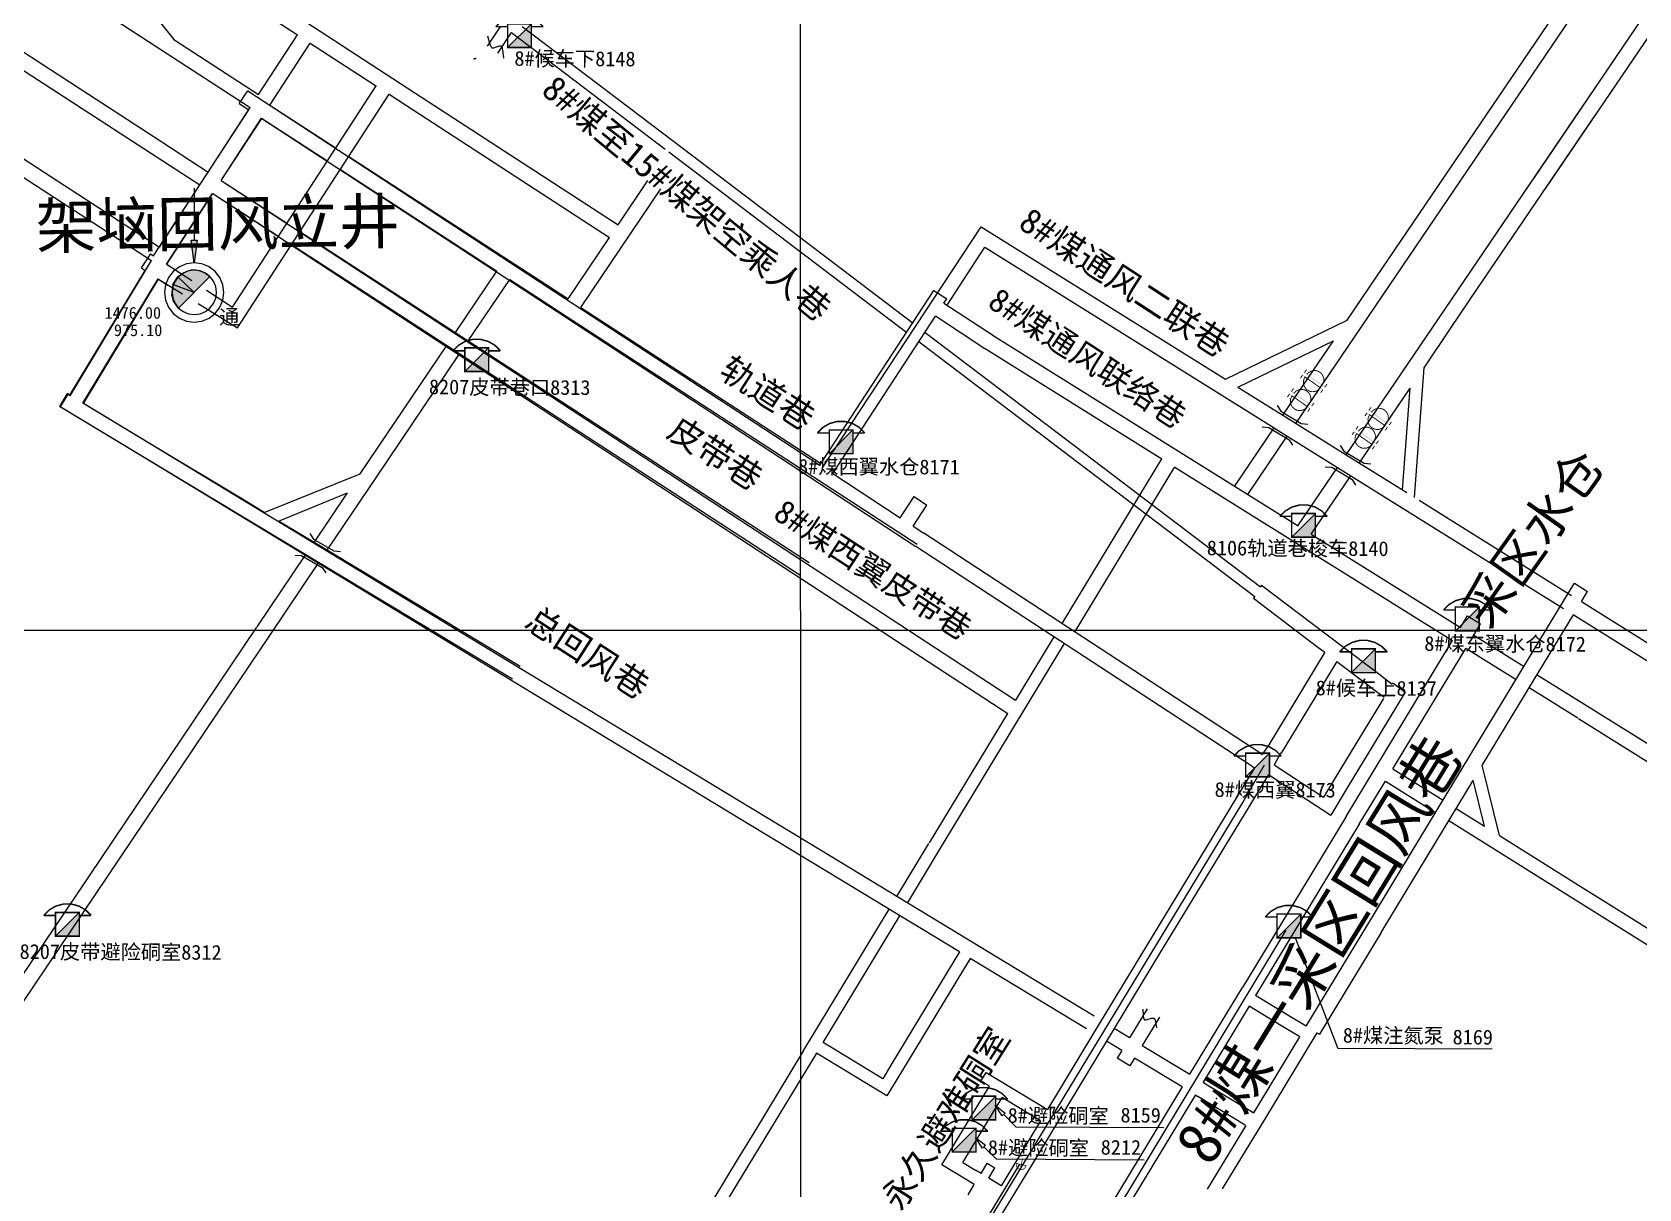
# Model space of a CAD drawing. Header units: inches. Extents: x -1 to 4080, y 0 to 4431.
# Drawn here: x 1531 to 2073, y 2127 to 2517 of the extents above; entities that cross this region are included whole.
import ezdxf

# ---------------------------------------------------------------- set-up
doc = ezdxf.new("R2010")
doc.units = ezdxf.units.IN
doc.header["$MEASUREMENT"] = 0
doc.layers.get('0').update_dxf_attribs({"lineweight": 0})
for name, color, linetype, lineweight in [('主要大巷', 7, 'Continuous', 0), ('主要通风设施', 7, 'Continuous', 0), ('井筒XDD0800CCJ', 7, 'Continuous', 0), ('岩巷XDD0800CCJ', 7, 'Continuous', 0), ('巷道注记XDD0800CCJ', 7, 'Continuous', 0), ('次要巷道', 7, 'Continuous', 0), ('煤巷', 7, 'Continuous', 0), ('煤巷XDD0800CCJ', 7, 'Continuous', 0), ('经纬网XDD0800ATX', 7, 'Continuous', 0), ('通讯系统注记XDD0800ATX', 7, 'Continuous', 0), ('通讯设备XDD0800ATX', 7, 'Continuous', 0)]:
    doc.layers.add(name, color=color, linetype=linetype, lineweight=lineweight)
doc.layers.add('岩巷', color=30, linetype='Continuous', lineweight=0, true_color=0xff7f00)
doc.styles.add('仿宋', font='simfang.ttf')
doc.styles.add('宋体', font='')
doc.styles.add('黑体', font='simhei.ttf')
doc.styles.get('宋体').set_extended_font_data('宋体')

# ---------------------------------------------------------------- blocks, each defined once
blk = doc.blocks.new('矿用电话机')
blk.add_hatch(color=0).paths.add_polyline_path([(4, 4), (-4, -4), (4, -4)], flags=17)
at = {"color": 0, "const_width": 0.5}
for points in [[(-8, 3), (-6.16, 4.85), (-3.88, 6.17), (-1.33, 6.86), (1.3, 6.86), (3.85, 6.18), (6.13, 4.87), (8, 3)], [(-4, 3), (-8, 3)], [(-4, 4), (4, 4), (4, -4), (-4, -4), (-4, 4)], [(4, 3), (8, 3)]]:
    blk.add_lwpolyline(points, dxfattribs=at)
at = {"color": 0}
blk.add_lwpolyline([(4, 4), (-4, -4)], dxfattribs=at)
blk = doc.blocks.new('防突风门')
for points in [[(-3.57, 1.95), (-4.3, 0.93), (-4.56, 1.11), (-3.83, 2.14)], [(3.06, -2.95), (-3.79, 1.92), (-3.61, 2.17), (3.24, -2.7)], [(-2.03, -2.82), (-1.3, -3.2), (-1.34, -3.19), (-0.54, -3.37), (-0.58, -3.37), (0.24, -3.34), (0.2, -3.35), (0.99, -3.11), (0.95, -3.12), (1.65, -2.69), (1.62, -2.71), (2.05, -2.24), (-2.79, 1.2), (-3.09, 0.64), (-3.08, 0.67), (-3.26, -0.13), (-3.26, -0.09), (-3.23, -0.91), (-3.24, -0.87), (-2.99, -1.65), (-3.01, -1.62), (-2.57, -2.31), (-2.6, -2.28), (-2, -2.84), (-2.21, -3.07), (-2.81, -2.51), (-2.84, -2.48), (-3.28, -1.78), (-3.29, -1.75), (-3.54, -0.96), (-3.54, -0.92), (-3.57, -0.1), (-3.57, -0.06), (-3.38, 0.75), (-3.37, 0.78), (-2.9, 1.67), (2.53, -2.19), (1.85, -2.93), (1.81, -2.95), (1.12, -3.39), (1.08, -3.41), (0.29, -3.65), (0.25, -3.66), (-0.57, -3.69), (-0.61, -3.68), (-1.41, -3.5), (-1.45, -3.48), (-2.18, -3.1)], [(-2.23, 3.84), (-2.96, 2.81), (-3.22, 2.99), (-2.49, 4.02)], [(3.66, -2.1), (-3.18, 2.77), (-3, 3.03), (3.85, -1.84)], [(2.76, -1.29), (3.15, -0.56), (3.13, -0.6), (3.32, 0.2), (3.31, 0.16), (3.28, 0.98), (3.29, 0.94), (3.05, 1.73), (3.06, 1.69), (2.63, 2.39), (2.65, 2.36), (2.05, 2.92), (2.08, 2.89), (1.36, 3.28), (1.4, 3.27), (0.59, 3.45), (0.63, 3.45), (-0.19, 3.42), (-0.15, 3.42), (-0.93, 3.18), (-0.9, 3.2), (-1.59, 2.76), (-1.56, 2.79), (-2.12, 2.19), (-2.35, 2.4), (-1.79, 3), (-1.76, 3.03), (-1.06, 3.47), (-1.03, 3.48), (-0.24, 3.72), (-0.2, 3.73), (0.62, 3.76), (0.66, 3.76), (1.47, 3.57), (1.51, 3.56), (2.23, 3.17), (2.27, 3.15), (2.87, 2.59), (2.89, 2.56), (3.33, 1.86), (3.35, 1.82), (3.59, 1.04), (3.6, 1), (3.63, 0.17), (3.62, 0.13), (3.44, -0.67), (3.42, -0.71), (3.04, -1.43)], [(3.27, -2.92), (2.54, -3.94), (2.29, -3.76), (3.02, -2.73)], [(4.65, -1.06), (3.92, -2.09), (3.67, -1.91), (4.4, -0.88)]]:
    blk.add_hatch(color=7).paths.add_polyline_path(points, flags=17)
blk = doc.blocks.new('电话分线盒')
at = {"color": 0, "const_width": 0.236}
for points in [[(1.65, -0.35), (1.65, -0.37), (1.64, -0.4), (1.63, -0.42), (1.62, -0.45), (1.62, -0.48), (1.61, -0.51), (1.6, -0.54), (1.59, -0.57), (1.58, -0.59), (1.57, -0.62), (1.56, -0.65), (1.54, -0.67), (1.53, -0.7), (1.52, -0.73), (1.51, -0.75), (1.49, -0.78), (1.48, -0.81), (1.47, -0.83), (1.45, -0.86), (1.44, -0.88), (1.42, -0.91), (1.4, -0.93), (1.39, -0.96), (1.37, -0.98), (1.35, -1), (1.33, -1.03), (1.32, -1.05), (1.3, -1.07), (1.28, -1.1), (1.26, -1.12), (1.24, -1.14), (1.22, -1.16), (1.2, -1.18), (1.18, -1.2), (1.16, -1.22), (1.13, -1.24), (1.11, -1.26), (1.09, -1.28), (1.07, -1.3), (1.04, -1.32), (1.02, -1.34), (1, -1.35), (0.97, -1.37), (0.95, -1.39), (0.92, -1.4), (0.9, -1.42), (0.87, -1.44), (0.85, -1.45), (0.82, -1.47), (0.8, -1.48), (0.77, -1.49), (0.75, -1.51), (0.72, -1.52), (0.69, -1.53), (0.66, -1.54), (0.64, -1.55), (0.61, -1.57), (0.58, -1.58), (0.56, -1.59), (0.53, -1.59), (0.5, -1.6), (0.47, -1.61), (0.44, -1.62), (0.41, -1.63), (0.39, -1.63), (0.36, -1.64), (0.33, -1.65), (0.3, -1.65), (0.27, -1.66), (0.24, -1.66), (0.21, -1.67), (0.18, -1.67), (0.15, -1.67), (0.12, -1.67), (0.09, -1.68), (0.06, -1.68), (0.04, -1.68), (0.01, -1.68), (-0.02, -1.68), (-0.05, -1.68), (-0.08, -1.68), (-0.11, -1.67), (-0.14, -1.67), (-0.17, -1.67), (-0.2, -1.67), (-0.23, -1.66), (-0.26, -1.66), (-0.29, -1.65), (-0.32, -1.65), (-0.34, -1.64), (-0.37, -1.64), (-0.4, -1.63), (-0.43, -1.62), (-0.46, -1.61), (-0.49, -1.61), (-0.52, -1.6), (-0.54, -1.59), (-0.57, -1.58), (-0.6, -1.57), (-0.63, -1.56), (-0.65, -1.55), (-0.68, -1.53), (-0.71, -1.52), (-0.73, -1.51), (-0.76, -1.5), (-0.79, -1.48), (-0.81, -1.47), (-0.84, -1.45), (-0.86, -1.44), (-0.89, -1.42), (-0.91, -1.41), (-0.94, -1.39), (-0.96, -1.38), (-0.99, -1.36), (-1.01, -1.34), (-1.03, -1.32), (-1.06, -1.31), (-1.08, -1.29), (-1.1, -1.27), (-1.12, -1.25), (-1.15, -1.23), (-1.17, -1.21), (-1.19, -1.19), (-1.21, -1.17), (-1.23, -1.15), (-1.25, -1.12), (-1.27, -1.1), (-1.29, -1.08), (-1.31, -1.06), (-1.33, -1.03), (-1.34, -1.01), (-1.36, -0.99), (-1.38, -0.96), (-1.39, -0.94), (-1.41, -0.91), (-1.43, -0.89), (-1.44, -0.86), (-1.46, -0.84), (-1.47, -0.81), (-1.49, -0.79), (-1.5, -0.76), (-1.51, -0.74), (-1.53, -0.71), (-1.54, -0.68), (-1.55, -0.65), (-1.56, -0.63), (-1.57, -0.6), (-1.58, -0.57), (-1.59, -0.54), (-1.6, -0.52), (-1.61, -0.49), (-1.62, -0.46), (-1.63, -0.43), (-1.63, -0.4), (-1.64, -0.38), (-1.65, -0.35), (-1.65, -0.32), (-1.66, -0.29), (-1.66, -0.26), (-1.67, -0.23), (-1.67, -0.2), (-1.68, -0.17), (-1.68, -0.14), (-1.68, -0.11), (-1.68, -0.08), (-1.68, -0.05), (-1.69, -0.03), (-1.69, 0), (-1.69, 0.03), (-1.68, 0.06), (-1.68, 0.09), (-1.68, 0.12), (-1.68, 0.15), (-1.68, 0.18), (-1.67, 0.21), (-1.67, 0.24), (-1.67, 0.27), (-1.66, 0.3), (-1.66, 0.33), (-1.65, 0.35), (-1.64, 0.38)], [(-1.62, 0.36), (1.65, -0.35)], [(-0.34, -1.63), (0.37, 1.64)]]:
    blk.add_lwpolyline(points, dxfattribs=at)
at = {"color": 0}
for points in [[(-1.62, 0.36), (-1.62, 0.36)], [(0.37, 1.64), (0.37, 1.64)], [(-0.34, -1.63), (-0.34, -1.63)], [(1.65, -0.35), (1.65, -0.35)]]:
    blk.add_lwpolyline(points, dxfattribs=at)

msp = doc.modelspace()

# ---------------------------------------------------------------- hatches: boundary and pattern name
at = {"layer": '井筒XDD0800CCJ', "lineweight": 9, "true_color": 0x0000ff}
for points in [[(1586.87, 2447.05), (1585.89, 2439.46), (1584.87, 2447.04)], [(1585.83, 2429.38), (1578.71, 2432.16), (1580.38, 2434.74)]]:
    msp.add_hatch(color=5, dxfattribs=at).paths.add_polyline_path(points, flags=17)
at = {"layer": '井筒XDD0800CCJ', "lineweight": 9, "true_color": 0x260000}
msp.add_hatch(color=18, dxfattribs=at).paths.add_polyline_path([(1579.4, 2425.71), (1578.89, 2426.46), (1578.65, 2427.52), (1578.33, 2428.53), (1578.39, 2429.46), (1578.65, 2431.4), (1578.89, 2432.46), (1580.59, 2434.76), (1582.14, 2435.95), (1583.37, 2436.66), (1584.96, 2437.02), (1586.51, 2437.02), (1587.83, 2436.7), (1589.64, 2435.95), (1591.2, 2434.76), (1580.59, 2424.15)], flags=17)

# ---------------------------------------------------------------- linework, layer by layer
at = {"color": 1, "true_color": 0xff0000, "flags": 128}
msp.add_lwpolyline([(1684.86, 2515.95), (1685.48, 2513.51), (1685.67, 2512.96), (1685.83, 2512.59), (1685.95, 2512.37), (1686.05, 2512.23), (1686.13, 2512.14), (1686.2, 2512.06), (1686.26, 2512.01), (1686.33, 2511.96), (1686.37, 2511.93), (1686.42, 2511.91), (1686.47, 2511.89), (1686.49, 2511.88), (1686.52, 2511.88), (1686.55, 2511.87), (1686.59, 2511.87), (1686.63, 2511.87), (1686.71, 2511.87), (1686.83, 2511.89), (1687, 2511.93), (1687.55, 2512.11), (1688.65, 2512.53), (1688.9, 2512.6), (1689.02, 2512.62), (1689.09, 2512.63), (1689.14, 2512.64), (1689.2, 2512.63), (1689.23, 2512.63), (1689.26, 2512.62), (1689.28, 2512.62), (1689.32, 2512.6), (1689.35, 2512.59), (1689.38, 2512.56), (1689.42, 2512.53), (1689.45, 2512.5), (1689.5, 2512.45), (1689.55, 2512.39), (1689.6, 2512.3), (1689.67, 2512.15), (1689.74, 2511.98), (1689.81, 2511.74), (1689.91, 2511.2), (1690.17, 2508.39)], dxfattribs=at)
msp.add_lwpolyline([(1684.86, 2515.95), (1685.48, 2513.51), (1685.67, 2512.96), (1685.83, 2512.59), (1685.95, 2512.37), (1686.05, 2512.23), (1686.13, 2512.14), (1686.2, 2512.06), (1686.26, 2512.01), (1686.33, 2511.96), (1686.37, 2511.93), (1686.42, 2511.91), (1686.47, 2511.89), (1686.49, 2511.88), (1686.52, 2511.88), (1686.55, 2511.87), (1686.59, 2511.87), (1686.63, 2511.87), (1686.71, 2511.87), (1686.83, 2511.89), (1687, 2511.93), (1687.55, 2512.11), (1688.65, 2512.53), (1688.9, 2512.6), (1689.02, 2512.62), (1689.09, 2512.63), (1689.14, 2512.64), (1689.2, 2512.63), (1689.23, 2512.63), (1689.26, 2512.62), (1689.28, 2512.62), (1689.32, 2512.6), (1689.35, 2512.59), (1689.38, 2512.56), (1689.42, 2512.53), (1689.45, 2512.5), (1689.5, 2512.45), (1689.55, 2512.39), (1689.6, 2512.3), (1689.67, 2512.15), (1689.74, 2511.98), (1689.81, 2511.74), (1689.91, 2511.2), (1690.17, 2508.39)], dxfattribs=at)
at = {"color": 5}
msp.add_lwpolyline([(1892.08, 1165.09), (1881.15, 1234.14), (1411.37, 1287.14), (1345.14, 1314.73), (1340.71, 1322.77), (1340.71, 1331.65), (1350.14, 1349.39), (1363.47, 1376.99), (1382.95, 1410.39), (1400.61, 1418.53), (1402.6, 1416.96), (1394.86, 1403.28), (1405.54, 1422.16), (1430, 1462.76), (1463.32, 1471.46), (1864.41, 2135.48)], dxfattribs=at)
at = {"layer": '井筒XDD0800CCJ', "color": 5, "lineweight": 9, "true_color": 0x0000ff}
msp.add_line((1585.87, 2464.55), (1585.87, 2447.05), dxfattribs=at)
for points in [[(1586.87, 2447.05), (1585.89, 2439.46), (1584.87, 2447.04), (1586.87, 2447.05)], [(1585.83, 2429.38), (1578.71, 2432.16), (1580.38, 2434.74), (1585.83, 2429.38)]]:
    msp.add_lwpolyline(points, dxfattribs=at)
at = {"layer": '井筒XDD0800CCJ', "color": 18, "lineweight": 9, "true_color": 0x260000, "flags": 128}
for points in [[(1595.89, 2429.46), (1595.55, 2432.05), (1594.55, 2434.46), (1592.96, 2436.53), (1590.89, 2438.12), (1588.48, 2439.12), (1585.89, 2439.46), (1583.3, 2439.12), (1580.89, 2438.12), (1578.82, 2436.53), (1577.23, 2434.46), (1576.23, 2432.05), (1575.89, 2429.46), (1576.23, 2426.87), (1577.23, 2424.46), (1578.82, 2422.39), (1580.89, 2420.8), (1583.3, 2419.8), (1585.89, 2419.46), (1588.48, 2419.8), (1590.89, 2420.8), (1592.96, 2422.39), (1594.55, 2424.46), (1595.55, 2426.87), (1595.89, 2429.46)], [(1593.39, 2429.46), (1593.14, 2431.4), (1592.39, 2433.21), (1591.2, 2434.76), (1589.64, 2435.95), (1587.83, 2436.7), (1585.89, 2436.96), (1583.95, 2436.7), (1582.14, 2435.95), (1580.59, 2434.76), (1579.4, 2433.21), (1578.65, 2431.4), (1578.39, 2429.46), (1578.65, 2427.52), (1579.4, 2425.71), (1580.59, 2424.15), (1582.14, 2422.96), (1583.95, 2422.21), (1585.89, 2421.96), (1587.83, 2422.21), (1589.64, 2422.96), (1591.2, 2424.15), (1592.39, 2425.71), (1593.14, 2427.52), (1593.39, 2429.46)]]:
    msp.add_lwpolyline(points, dxfattribs=at)
at = {"layer": '井筒XDD0800CCJ', "color": 18, "lineweight": 9, "true_color": 0x260000}
msp.add_lwpolyline([(1579.4, 2425.71), (1578.89, 2426.46), (1578.65, 2427.52), (1578.33, 2428.53), (1578.39, 2429.46), (1578.65, 2431.4), (1578.89, 2432.46), (1580.59, 2434.76), (1582.14, 2435.95), (1583.37, 2436.66), (1584.96, 2437.02), (1586.51, 2437.02), (1587.83, 2436.7), (1589.64, 2435.95), (1591.2, 2434.76), (1580.59, 2424.15), (1579.4, 2425.71)], dxfattribs=at)
at = {"layer": '岩巷', "lineweight": 9}
for p, q in [((1684.81, 2512.43), (1689.05, 2518.92)), ((1688.32, 2510.13), (1692.89, 2517.11)), ((1692.89, 2517.11), (1744.78, 2477.75)), ((1696.55, 2519.1), (1750.81, 2477.95)), ((1750.81, 2477.95), (1828.38, 2419.12)), ((1745.98, 2476.85), (1826.29, 2415.93)), ((1830.45, 2412.78), (1874.67, 2379.24)), ((1832.53, 2415.97), (1876.97, 2382.27)), ((1876.6, 2382.54), (1945.63, 2330.18)), ((1874.3, 2379.52), (1943.65, 2326.92)), ((1943.29, 2326.32), (1964.96, 2309.88)), ((1946, 2330.79), (1967.67, 2314.35)), ((1964.96, 2309.88), (1967.3, 2308.11)), ((1967.67, 2314.35), (1974.06, 2309.5)), ((1974.06, 2309.5), (1984.49, 2301.59)), ((1971.35, 2305.03), (1981.35, 2297.45)), ((1984.49, 2301.59), (1986.49, 2300.08)), ((1986.49, 2300.08), (1990.02, 2297.4)), ((1981.35, 2297.45), (1983.35, 2295.93)), ((1983.35, 2295.93), (1987.31, 2292.93)), ((1990.29, 2297.86), (1994.46, 2294.7))]:
    msp.add_line(p, q, dxfattribs=at)
at = {"layer": '岩巷', "lineweight": 9, "flags": 128}
for points in [[(1943.65, 2326.92), (1943.29, 2326.32)], [(1946, 2330.79), (1945.63, 2330.18)], [(1967.28, 2308.12), (1948.37, 2276.89)], [(1971.35, 2305.03), (1952.62, 2274.11)], [(1994.46, 2294.7), (1983.73, 2277)], [(1990.29, 2297.86), (1990.02, 2297.4)], [(1987.05, 2292.51), (1979.38, 2279.84)], [(1979.38, 2279.84), (1970.85, 2265.77)], [(1983.73, 2277), (1975.21, 2262.92)], [(1948.26, 2266.92), (1969.29, 2253.17)], [(1950.23, 2270.17), (1966.91, 2259.26)], [(1970.85, 2265.77), (1966.91, 2259.26)], [(1975.21, 2262.92), (1969.29, 2253.17)]]:
    msp.add_lwpolyline(points, dxfattribs=at)
at = {"layer": '岩巷XDD0800CCJ', "color": 7, "lineweight": 9, "flags": 128}
for points in [[(1945.4, 2274.16), (1877.62, 2318.48)], [(1948.37, 2276.89), (1946.45, 2273.96)], [(1945.4, 2274.16), (1946.24, 2273.62)], [(1946.45, 2273.96), (1946.24, 2273.62)]]:
    msp.add_lwpolyline(points, dxfattribs=at)
at = {"layer": '岩巷XDD0800CCJ', "lineweight": 9, "flags": 128}
for points in [[(1942.71, 2269.71), (1874.92, 2314.03)], [(1952.52, 2274.17), (1950.23, 2270.17)], [(1943.55, 2269.16), (1919.62, 2229.67)], [(1948.26, 2266.92), (1923.96, 2227.04)], [(1942.71, 2269.71), (1943.55, 2269.16)], [(1948.26, 2266.92), (1948.26, 2266.92)], [(1919.62, 2229.67), (1907.18, 2209.15)], [(1923.96, 2227.04), (1911.53, 2206.52)], [(1907.18, 2209.15), (1889.32, 2179.65)], [(1907.18, 2209.15), (1889.32, 2179.65)], [(1911.53, 2206.52), (1893.66, 2177.02)], [(1911.53, 2206.52), (1893.66, 2177.02)], [(1889.32, 2179.65), (1873.72, 2153.91)], [(1893.66, 2177.02), (1867.85, 2134.43)], [(1851.27, 2163.54), (1853.03, 2166.44)], [(1854.18, 2161.77), (1851.27, 2163.54)], [(1853.03, 2166.44), (1865.17, 2159.09)], [(1838.12, 2135.26), (1854.18, 2161.77)], [(1845.19, 2136.12), (1858.45, 2158.02)], [(1862.89, 2155.33), (1858.45, 2158.02)], [(1865.17, 2159.09), (1873.72, 2153.91)], [(1871.44, 2150.15), (1862.89, 2155.33)], [(1871.44, 2150.15), (1863.51, 2137.06)], [(1845.19, 2136.12), (1849.46, 2133.53)], [(1851.33, 2132.4), (1853.4, 2135.82)], [(1853.4, 2135.82), (1855.97, 2134.26)], [(1863.51, 2137.06), (1858.17, 2128.25)], [(1847.18, 2129.77), (1838.12, 2135.26)], [(1851.33, 2132.4), (1849.46, 2133.53)], [(1853.9, 2130.84), (1855.97, 2134.26)], [(1858.17, 2128.25), (1853.9, 2130.84)], [(1867.85, 2134.43), (1856.78, 2116.14)], [(1846.98, 2125.21), (1849.05, 2128.63)], [(1849.05, 2128.63), (1847.18, 2129.77)]]:
    msp.add_lwpolyline(points, dxfattribs=at)
at = {"layer": '巷道注记XDD0800CCJ', "color": 5, "lineweight": 9, "true_color": 0x0000ff, "flags": 128}
msp.add_lwpolyline([(1797.77, 2023.75), (1939.61, 2257.48), (1947.01, 2270.13)], dxfattribs=at)
at = {"layer": '煤巷', "lineweight": 9}
for p, q in [((2037.82, 2467.91), (2152.76, 2637.25)), ((2042.12, 2464.99), (2157.06, 2634.33)), ((1534.51, 2570.63), (1579, 2514.7)), ((1984.79, 2434.65), (2065.02, 2552.86)), ((1989.09, 2431.73), (2069.32, 2549.94)), ((1607.57, 2496.16), (1620.67, 2516.34)), ((1611.42, 2492.54), (1625.04, 2513.52)), ((1598.84, 2424.5), (1647.27, 2499.09)), ((1600.53, 2417.56), (1651.63, 2496.25)), ((1590.61, 2470.04), (1604.74, 2491.79)), ((1594.97, 2467.21), (1608.59, 2488.18)), ((2014.45, 2433.49), (2053.8, 2491.45)), ((2018.87, 2430.74), (2058.21, 2488.7)), ((1728.89, 2452.29), (1738.92, 2467.17)), ((1574.17, 2444.71), (1587.78, 2465.67)), ((1576.61, 2438.92), (1592.14, 2462.84)), ((1716.36, 2424.4), (1743.34, 2464.42)), ((1712, 2427.24), (1725.98, 2447.98)), ((1573.78, 2433.93), (1581.89, 2428.96)), ((1576.73, 2438.84), (1585.04, 2433.45)), ((1673.98, 2415.92), (1687.96, 2436.66)), ((1673.98, 2415.92), (1687.96, 2436.66)), ((1974.89, 2420.08), (1984.79, 2434.65)), ((1589.97, 2430.26), (1598.84, 2424.5)), ((1678.34, 2413.08), (1692.32, 2433.82)), ((1678.34, 2413.08), (1692.32, 2433.82)), ((1972.78, 2407.7), (1989.09, 2431.73)), ((2005.64, 2420.5), (2014.45, 2433.49)), ((2009.94, 2417.58), (2018.87, 2430.74)), ((1587.16, 2425.75), (1600.53, 2417.56)), ((1933.77, 2400.17), (1974.89, 2420.08)), ((1997.59, 2408.65), (2005.64, 2420.5)), ((1937.98, 2397.54), (1970.18, 2413.13)), ((1953.16, 2388.06), (1970.18, 2413.13)), ((2000.77, 2404.07), (2009.94, 2417.58)), ((1641.85, 2368.26), (1671.07, 2411.6)), ((1647.4, 2367.19), (1675.43, 2408.77)), ((1957.58, 2385.3), (1972.78, 2407.7)), ((1974.55, 2374.7), (1997.59, 2408.65)), ((1997.58, 2360.32), (2000.77, 2404.07)), ((1978.97, 2371.95), (1996.05, 2397.12)), ((1993.56, 2362.84), (1996.05, 2397.12)), ((1543.21, 2395.15), (1540.64, 2390.86)), ((1936.86, 2364.05), (1950.24, 2383.75)), ((1936.86, 2364.05), (1950.24, 2383.75)), ((1936.86, 2364.05), (1950.24, 2383.75)), ((1941.28, 2361.29), (1954.65, 2381)), ((1941.28, 2361.29), (1954.65, 2381)), ((1941.28, 2361.29), (1954.65, 2381)), ((1602.73, 2359.35), (1571.58, 2378.09)), ((1602.4, 2353.72), (1569, 2373.8)), ((1958.25, 2350.69), (1971.63, 2370.4)), ((1958.25, 2350.69), (1971.63, 2370.4)), ((1609.48, 2355.29), (1641.85, 2368.26)), ((1630.76, 2342.5), (1647.4, 2367.19)), ((1962.67, 2347.93), (1976.04, 2367.64)), ((1962.67, 2347.93), (1976.04, 2367.64)), ((1962.67, 2347.93), (1976.04, 2367.64)), ((1609.48, 2355.29), (1602.73, 2359.35)), ((1614.36, 2352.36), (1637.57, 2361.91)), ((1626.3, 2345.18), (1637.57, 2361.91)), ((1693.26, 2299.07), (1602.4, 2353.72)), ((1631.63, 2341.97), (1614.36, 2352.36)), ((1695.84, 2303.35), (1631.63, 2341.97)), ((1607.1, 2316.7), (1623.5, 2341.03)), ((1611.41, 2313.8), (1627.96, 2338.35)), ((1589.68, 2290.86), (1607.05, 2316.63)), ((1593.99, 2287.95), (1611.41, 2313.8)), ((1439.62, 2068.25), (1589.68, 2290.86)), ((1443.93, 2065.34), (1593.99, 2287.95))]:
    msp.add_line(p, q, dxfattribs=at)
at = {"layer": '煤巷', "lineweight": 9, "flags": 128}
for points in [[(1503.94, 2557.25), (1604.74, 2491.79)], [(1408.41, 2546.13), (1571.49, 2440.25)], [(1469.75, 2542.31), (1569.19, 2477.74)], [(1584.98, 2539.52), (1620.68, 2516.34)], [(1489.43, 2535.73), (1572.02, 2482.11)], [(1623.51, 2520.71), (1660.34, 2496.79)], [(1579, 2514.7), (1607.57, 2496.16)], [(1625.04, 2513.52), (1647.37, 2499.02)], [(1477.53, 2507.46), (1574.17, 2444.71)], [(1651.63, 2496.25), (1657.51, 2492.43)], [(1660.34, 2496.79), (1728.89, 2452.29)], [(1608.59, 2488.18), (1630.92, 2473.68)], [(1611.42, 2492.54), (1633.75, 2478.05)], [(1657.44, 2492.48), (1725.98, 2447.98)], [(1569.19, 2477.74), (1587.78, 2465.67)], [(1572.02, 2482.11), (1590.61, 2470.04)], [(1638.01, 2475.28), (1704.56, 2432.07)], [(1594.97, 2467.21), (1617.3, 2452.71)], [(1594.97, 2467.18), (1634.3, 2441.45)], [(1635.18, 2470.92), (1687.6, 2436.88)], [(1592.14, 2462.84), (1631.46, 2437.1)], [(1592.14, 2462.84), (1614.47, 2448.35)], [(1592.14, 2462.84), (1614.47, 2448.35)], [(1797.96, 2370.53), (1851.42, 2451.59)], [(1851.42, 2451.59), (1933.77, 2400.17)], [(1618.73, 2445.58), (1630.5, 2437.94)], [(1621.56, 2449.94), (1633.33, 2442.3)], [(1839.86, 2425.11), (1852.64, 2444.7)], [(1852.64, 2444.7), (1950.24, 2383.75)], [(1544.07, 2394.63), (1571.49, 2440.25)], [(1633.33, 2442.3), (1793.35, 2338.4)], [(1634.3, 2441.45), (1793.98, 2337.05)], [(1548.53, 2391.95), (1573.78, 2433.93)], [(1630.5, 2437.94), (1790.51, 2334.04)], [(1631.46, 2437.1), (1791.14, 2332.7)], [(1687.23, 2437.12), (1687.95, 2436.65)], [(1692.32, 2433.82), (1701.87, 2427.61)], [(1704.56, 2432.07), (1712, 2427.24)], [(1701.88, 2427.61), (1709.09, 2422.92)], [(1716.36, 2424.4), (1797.22, 2371.91)], [(1709.09, 2422.92), (1829.74, 2344.59)], [(1937.98, 2397.54), (1953.16, 2388.06)], [(1569, 2373.8), (1540.64, 2390.86)], [(1544.07, 2394.63), (1543.21, 2395.15)], [(1571.58, 2378.09), (1548.53, 2391.95)], [(1951.25, 2391.27), (1952.45, 2389.38), (1959.3, 2385.25), (1961.53, 2385.08)], [(1953.16, 2388.06), (1974.55, 2374.7)], [(1946.16, 2384.08), (1948.39, 2383.91), (1955.24, 2379.78), (1956.44, 2377.9)], [(1949.75, 2384.06), (1971.63, 2370.4)], [(1972.51, 2377.84), (1973.71, 2375.95), (1980.56, 2371.82), (1982.79, 2371.65)], [(1974.55, 2374.7), (1994.93, 2361.98)], [(1967.42, 2370.65), (1969.65, 2370.48), (1976.5, 2366.35), (1977.7, 2364.47)], [(1971.63, 2370.4), (2047.81, 2322.83)], [(1976.04, 2367.64), (2047.81, 2322.83)], [(1999.09, 2359.38), (2050.5, 2327.28)], [(1624.86, 2348.17), (1626.09, 2346.3), (1633.01, 2342.28), (1635.24, 2342.14)], [(1619.88, 2340.91), (1622.11, 2340.77), (1629.03, 2336.75), (1630.26, 2334.88)], [(1793.98, 2337.05), (1862.98, 2291.93)], [(1791.14, 2332.7), (1860.36, 2287.52)]]:
    msp.add_lwpolyline(points, dxfattribs=at)
at = {"layer": '煤巷', "color": 30, "true_color": 0xff7f00}
for p in [(1680.28, 2508.21), (1680.78, 2508.28)]:
    msp.add_point(p, dxfattribs=at)
at = {"layer": '煤巷XDD0800CCJ', "lineweight": 9}
for p, q in [((1572.19, 2441.82), (1604.32, 2490.97)), ((1594.97, 2467.16), (1608.68, 2488.12)), ((1576.54, 2438.97), (1592.1, 2462.84)), ((1571.16, 2442.49), (1568.03, 2437.7)), ((1573.7, 2434), (1576.88, 2431.92)), ((1543.01, 2395.31), (1540.42, 2391.03)), ((1695.33, 2303.02), (1571.32, 2378.16)), ((1692.74, 2298.75), (1568.73, 2373.88)), ((2050.1, 2329.03), (2051.54, 2331.42)), ((2033.47, 2301.58), (2050.1, 2329.03)), ((2053.87, 2325.25), (2055.95, 2328.66)), ((2037.91, 2298.88), (2051.19, 2320.79)), ((1794.52, 2237.09), (1692.74, 2298.75)), ((1797.11, 2241.36), (1695.33, 2303.02)), ((1981.82, 2216.33), (2033.47, 2301.58)), ((2020.49, 2270.12), (2037.92, 2298.89)), ((2055.59, 2290.16), (2085.76, 2271.33)), ((2052.84, 2285.75), (2106, 2252.55)), ((2026.26, 2246.28), (2020.43, 2270.02)), ((1986.27, 2213.64), (2017.33, 2264.9)), ((2021.15, 2249.47), (2017.35, 2264.94)), ((1876.65, 2193.17), (1797.11, 2241.36)), ((1847.65, 2204.9), (1824.85, 2167.26)), ((1889.48, 2185.4), (1876.65, 2193.17)), ((1886.89, 2181.12), (1874.06, 2188.9)), ((1964.63, 2179.85), (1965.49, 2179.33)), ((1818.17, 2164.34), (1798.01, 2176.58)), ((1819.59, 2158.57), (1795.83, 2172.99)), ((1821.26, 2169.44), (1818.17, 2164.34)), ((1821.26, 2169.44), (1818.17, 2164.34)), ((1824.85, 2167.26), (1819.59, 2158.57)), ((1824.85, 2167.26), (1819.59, 2158.57))]:
    msp.add_line(p, q, dxfattribs=at)
at = {"layer": '煤巷XDD0800CCJ', "color": 231, "lineweight": 9, "true_color": 0xff96c8}
for p, q in [((2026.26, 2246.28), (2020.43, 2270.02)), ((2021.15, 2249.47), (2017.35, 2264.94))]:
    msp.add_line(p, q, dxfattribs=at)
at = {"layer": '煤巷XDD0800CCJ', "lineweight": 9, "flags": 128}
for points in [[(1601.05, 2493.11), (1603.94, 2497.43)], [(1603.94, 2497.43), (1704.46, 2431.7)], [(1601.05, 2493.11), (1604.32, 2490.97)], [(1608.68, 2488.12), (1701.77, 2427.25)], [(1571.16, 2442.49), (1572.19, 2441.82)], [(1571.16, 2442.49), (1572.19, 2441.82)], [(1543.86, 2394.79), (1569.36, 2436.87)], [(1548.31, 2392.1), (1573.7, 2434)], [(1568.04, 2437.72), (1569.35, 2436.86)], [(1568.04, 2437.71), (1569.35, 2436.85)], [(1576.54, 2438.98), (1579.54, 2437.02)], [(1704.46, 2431.7), (1796.93, 2371.24)], [(1796.93, 2371.24), (1835.41, 2430.09)], [(1835.41, 2430.09), (1839.76, 2427.24)], [(1701.77, 2427.25), (1829.36, 2343.82)], [(1838.83, 2425.82), (1839.76, 2427.24)], [(1838.83, 2425.82), (1855.5, 2414.92)], [(1801.28, 2368.4), (1835.98, 2421.47)], [(1835.92, 2421.51), (1852.66, 2410.57)], [(1855.46, 2414.95), (1958.26, 2350.7)], [(1852.7, 2410.54), (1912.3, 2373.33)], [(1852.7, 2410.54), (1912.3, 2373.33)], [(1568.73, 2373.88), (1540.42, 2391.03)], [(1543.86, 2394.79), (1543.01, 2395.31)], [(1571.32, 2378.16), (1548.31, 2392.1)], [(1878.66, 2317.81), (1912.3, 2373.33)], [(1878.66, 2317.81), (1912.3, 2373.33)], [(1883.11, 2315.11), (1916.74, 2370.63)], [(1883.11, 2315.11), (1916.74, 2370.63)], [(1916.71, 2370.57), (1959.24, 2344.01)], [(1916.71, 2370.57), (1959.24, 2344.01)], [(1801.28, 2368.4), (1824.08, 2353.49)], [(1824.08, 2353.49), (1828.73, 2360.61)], [(1828.73, 2360.61), (1833.08, 2357.76)], [(1828.43, 2350.65), (1833.08, 2357.76)], [(1828.43, 2350.65), (1832.06, 2348.27)], [(1877.62, 2318.48), (1832.06, 2348.27)], [(1962.7, 2347.98), (2013.09, 2316.52)], [(1962.7, 2347.98), (2013.09, 2316.52)], [(1962.7, 2347.98), (1962.7, 2347.98)], [(1874.92, 2314.03), (1829.36, 2343.82)], [(1959.24, 2344.01), (2010.4, 2312.07)], [(1959.24, 2344.01), (2010.4, 2312.07)], [(2051.54, 2331.41), (2055.95, 2328.66)], [(2013.09, 2316.52), (2015.45, 2320.41)], [(2015.45, 2320.41), (2019.86, 2317.66)], [(2051.12, 2320.83), (2068.14, 2310.2)], [(2053.87, 2325.25), (2107.48, 2291.77)], [(2017.58, 2313.89), (2019.86, 2317.66)], [(1837.35, 2241.51), (1879.48, 2311.05)], [(1837.35, 2241.51), (1879.48, 2311.05)], [(1863.01, 2291.93), (1875.96, 2313.36)], [(1974.49, 2252.79), (2010.4, 2312.07)], [(1990.25, 2268.77), (2014.89, 2309.44)], [(2031.83, 2298.87), (2014.89, 2309.44)], [(2017.58, 2313.89), (2034.52, 2303.32)], [(2068.14, 2310.2), (2098.28, 2291.38)], [(2038.93, 2300.56), (2055.59, 2290.16)], [(2052.67, 2285.85), (2036.24, 2296.11)], [(1833.89, 2243.91), (1860.35, 2287.51)], [(1990.25, 2268.77), (2007.19, 2258.2)], [(1978.93, 2250.1), (1987.76, 2264.67)], [(1987.76, 2264.67), (2004.7, 2254.09)], [(2011.6, 2255.44), (2021.15, 2249.48)], [(1974.49, 2252.79), (1939.51, 2195.07)], [(1978.93, 2250.1), (1943.96, 2192.37)], [(2009.11, 2251.34), (2050.95, 2225.22)], [(2026.26, 2246.29), (2053.49, 2229.29)], [(1822.88, 2225.75), (1833.75, 2243.69)], [(1822.88, 2225.75), (1833.75, 2243.69)], [(1826.48, 2223.57), (1837.35, 2241.51)], [(1826.48, 2223.57), (1837.35, 2241.51)], [(1844.06, 2207.07), (1794.52, 2237.09)], [(2053.49, 2229.29), (2081.2, 2211.98)], [(2050.95, 2225.22), (2173.31, 2148.81)], [(2050.95, 2225.22), (2173.31, 2148.81)], [(1794.42, 2178.76), (1820.29, 2221.47)], [(1794.42, 2178.76), (1820.29, 2221.47)], [(1798.01, 2176.58), (1823.89, 2219.29)], [(1798.01, 2176.58), (1823.89, 2219.29)], [(1961.04, 2182.03), (1981.82, 2216.33)], [(1986.27, 2213.64), (1965.49, 2179.33)], [(1844.06, 2207.07), (1821.26, 2169.44)], [(1874.06, 2188.9), (1847.65, 2204.9)], [(1921.8, 2165.82), (1939.52, 2195.07)], [(1954.63, 2185.91), (1943.96, 2192.37)], [(1907.38, 2187.9), (1901.46, 2178.15)], [(1911.52, 2185.1), (1905.73, 2175.55)], [(1941.79, 2188.78), (1926.24, 2163.13)], [(1952.45, 2182.32), (1941.79, 2188.78)], [(1961.04, 2182.03), (1954.63, 2185.91)], [(1961.04, 2182.03), (1954.63, 2185.91)], [(1901.46, 2178.15), (1896.25, 2181.3)], [(1964.63, 2179.85), (1946.92, 2150.61)], [(1964.63, 2179.85), (1946.92, 2150.61)], [(1958.86, 2178.43), (1952.45, 2182.32)], [(1958.86, 2178.43), (1952.45, 2182.32)], [(1791.46, 2173.88), (1774.62, 2146.08)], [(1791.46, 2173.88), (1794.42, 2178.76)], [(1898.87, 2173.87), (1893.66, 2177.02)], [(1898.87, 2173.87), (1897.29, 2171.27)], [(1905.73, 2175.55), (1921.8, 2165.82)], [(1943.32, 2152.78), (1958.86, 2178.43)], [(1943.32, 2152.78), (1958.86, 2178.43)], [(1795.83, 2172.99), (1773.03, 2135.35)], [(1901.57, 2168.68), (1897.29, 2171.27)], [(1903.14, 2171.28), (1901.57, 2168.68)], [(1919.18, 2161.56), (1903.14, 2171.28)], [(1926.24, 2163.13), (1927.03, 2162.65)], [(1919.18, 2161.56), (1883.71, 2103.01)], [(1923.63, 2158.87), (1900.64, 2120.93)], [(1940.48, 2148.66), (1924.44, 2158.37)], [(1927.03, 2162.65), (1943.32, 2152.78)], [(1927.78, 2127.13), (1940.73, 2148.51)], [(1946.92, 2150.61), (1932.73, 2127.19)], [(1774.62, 2146.08), (1769.44, 2137.53)], [(1769.44, 2137.53), (1749.73, 2104.97)], [(1773.03, 2135.35), (1753.25, 2102.84)]]:
    msp.add_lwpolyline(points, dxfattribs=at)
at = {"layer": '煤巷XDD0800CCJ', "color": 231, "lineweight": 9, "true_color": 0xff96c8, "flags": 128}
for points in [[(1990.25, 2268.77), (2007.19, 2258.2)], [(1987.76, 2264.67), (2004.7, 2254.09)], [(2011.6, 2255.44), (2021.15, 2249.48)], [(2009.11, 2251.34), (2050.95, 2225.22)], [(2026.26, 2246.29), (2053.49, 2229.29)]]:
    msp.add_lwpolyline(points, dxfattribs=at)
at = {"layer": '煤巷XDD0800CCJ', "color": 18, "lineweight": 9, "true_color": 0x260000, "flags": 128}
msp.add_lwpolyline([(1905.93, 2187.73), (1906.04, 2185.44), (1906.11, 2184.99), (1906.16, 2184.79), (1906.21, 2184.65), (1906.26, 2184.52), (1906.3, 2184.45), (1906.35, 2184.38), (1906.38, 2184.33), (1906.41, 2184.3), (1906.44, 2184.27), (1906.47, 2184.25), (1906.5, 2184.23), (1906.51, 2184.22), (1906.53, 2184.22), (1906.55, 2184.21), (1906.59, 2184.2), (1906.63, 2184.19), (1906.7, 2184.19), (1906.74, 2184.19), (1906.83, 2184.19), (1907.01, 2184.21), (1907.4, 2184.3), (1908.86, 2184.72), (1909.15, 2184.77), (1909.29, 2184.78), (1909.33, 2184.78), (1909.41, 2184.78), (1909.47, 2184.77), (1909.51, 2184.76), (1909.55, 2184.75), (1909.57, 2184.75), (1909.59, 2184.74), (1909.62, 2184.72), (1909.66, 2184.7), (1909.69, 2184.67), (1909.73, 2184.63), (1909.79, 2184.57), (1909.84, 2184.5), (1909.91, 2184.38), (1909.99, 2184.21), (1910.05, 2184.02), (1910.17, 2183.6), (1910.49, 2181.44)], dxfattribs=at)
at = {"layer": '煤巷XDD0800CCJ', "color": 211, "linetype": 'Continuous', "lineweight": 9, "true_color": 0xff80ff, "flags": 128}
msp.add_lwpolyline([(1923.63, 2158.87), (1924.44, 2158.37)], dxfattribs=at)
at = {"layer": '煤巷XDD0800CCJ', "lineweight": 9}
msp.add_point((1930.76, 2157.64), dxfattribs=at)
at = {"layer": '经纬网XDD0800ATX', "color": 7, "linetype": 'Continuous', "lineweight": 9}
for p, q in [((1791.02, 491.01), (1789.89, 4315.46)), ((3989.89, 2315.46), (89.89, 2315.46))]:
    msp.add_line(p, q, dxfattribs=at)
at = {"layer": '通讯系统注记XDD0800ATX', "color": 3, "linetype": 'Continuous', "lineweight": 9, "true_color": 0x00ff00, "flags": 128}
for points in [[(1957.43, 2211.62), (1971.68, 2174.53)], [(1971.86, 2174.58), (2023.8, 2174.35)], [(1858.45, 2151.77), (1856.14, 2155.39), (1859.5, 2152.72), (1859.5, 2152.72), (1858.45, 2151.77)], [(1858.98, 2152.25), (1863.1, 2148.14)], [(1863.1, 2148.14), (1913, 2147.87)], [(1851.79, 2140.93), (1849.47, 2144.54), (1852.83, 2141.87), (1852.83, 2141.87), (1851.79, 2140.93)], [(1852.31, 2141.4), (1856.43, 2137.29)], [(1856.43, 2137.29), (1906.33, 2137.02)]]:
    msp.add_lwpolyline(points, dxfattribs=at)
at = {"layer": '通讯设备XDD0800ATX', "color": 5, "lineweight": 9, "true_color": 0x0000ff, "flags": 128}
msp.add_lwpolyline([(1849.83, 2041.4), (1954.24, 2214.44)], dxfattribs=at)

# ---------------------------------------------------------------- block references
at = {"layer": '主要通风设施'}
for p in [(1963.5, 2399.5), (1959.12, 2393.14), (1985.27, 2386.77), (1980.9, 2380.41)]:
    msp.add_blockref('防突风门', p, dxfattribs=at)
at = {"layer": '通讯系统注记XDD0800ATX', "color": 4, "lineweight": 9, "true_color": 0x00ffff}
for p in [(1695.61, 2516.02), (1681.19, 2406.76), (1804.12, 2379.07), (1960.13, 2350.92), (2015.36, 2319.36), (1980.35, 2305.25), (1944.63, 2270.11), (1543.1, 2216.37), (1955.2, 2215.85), (1852.29, 2154.46), (1845.62, 2143.62)]:
    msp.add_blockref('矿用电话机', p, dxfattribs=at)
at = {"layer": '通讯设备XDD0800ATX', "color": 5, "lineweight": 9, "true_color": 0x0000ff}
msp.add_blockref('电话分线盒', (1864.88, 2135.38), dxfattribs=at)

# ---------------------------------------------------------------- texts
at = {"layer": '主要大巷', "color": 18, "true_color": 0x260000, "style": '仿宋'}
for s, rotation, p in [('8#煤通风二联巷', 326.9145, (1863.45, 2451.46)), ('轨道巷', 327.0979, (1762.42, 2401.41)), ('皮带巷', 327.0979, (1744.81, 2381.14)), ('总回风巷', 327.0979, (1696.8, 2317.06))]:
    msp.add_text(s, height=8.5, rotation=rotation, dxfattribs=at).set_placement(p)
at = {"layer": '井筒XDD0800CCJ', "color": 7, "lineweight": 9, "style": '黑体'}
msp.add_text('架垴回风立井', height=15, rotation=0.8244, dxfattribs=at).set_placement((1532.55, 2444.29))
at = {"layer": '井筒XDD0800CCJ', "color": 1, "lineweight": 9, "true_color": 0xff0000, "style": '黑体'}
msp.add_text('1476.00', height=4, dxfattribs=at).set_placement((1555.64, 2420.56))
at = {"layer": '井筒XDD0800CCJ', "color": 7, "lineweight": 9, "style": '黑体'}
for s, height, p in [('通', 5, (1594.25, 2418.67)), ('975.10', 4, (1558.79, 2414.72))]:
    msp.add_text(s, height=height, dxfattribs=at).set_placement(p)
at = {"layer": '巷道注记XDD0800CCJ', "color": 7, "lineweight": 9, "style": '仿宋'}
for s, height, rotation, p in [('8#煤通风联络巷', 8, 326.9145, (1853.09, 2424.81)), ('采区水仓', 12.5, 54.61, (2022.72, 2315.33)), ('8#煤西翼皮带巷', 8, 326.9145, (1780.72, 2353.49)), ('8#煤一采区回风巷', 15, 58.3798, (1928.79, 2134.34))]:
    msp.add_text(s, height=height, rotation=rotation, dxfattribs=at).set_placement(p)
at = {"layer": '次要巷道', "color": 7, "style": '仿宋'}
for s, rotation, p in [('8#煤至15#煤架空乘人巷', 320.3418, (1702.55, 2496.75)), ('永久避难硐室', 57.7772, (1824.37, 2119.28))]:
    msp.add_text(s, height=8.5, rotation=rotation, dxfattribs=at).set_placement(p)
at = {"layer": '通讯系统注记XDD0800ATX', "color": 7, "lineweight": 9, "style": '宋体'}
for s, p in [('8#候车下8148', (1693.89, 2505.86)), ('8207皮带巷口8313', (1665.06, 2395.12)), ('8#煤西翼水仓8171', (1789.61, 2368.3)), ('8106轨道巷梭车8140', (1927.49, 2340.82)), ('8#煤东翼水仓8172', (2000.86, 2308.59)), ('8#候车上8137', (1964.22, 2293.61)), ('8#煤西翼8173', (1930.12, 2259.34)), ('8207皮带避险硐室8312', (1526.97, 2204.73)), ('8#煤注氮泵', (1973.37, 2176.49)), ('8169', (2010.41, 2175.91)), ('8#避险硐室', (1860.3, 2149.47)), ('8159', (1898.37, 2149.58)), ('8#避险硐室', (1853.63, 2138.62)), ('8212', (1891.7, 2138.73))]:
    msp.add_text(s, height=5, rotation=359.7381, dxfattribs=at).set_placement(p)

doc.saveas('drawing.dxf')
